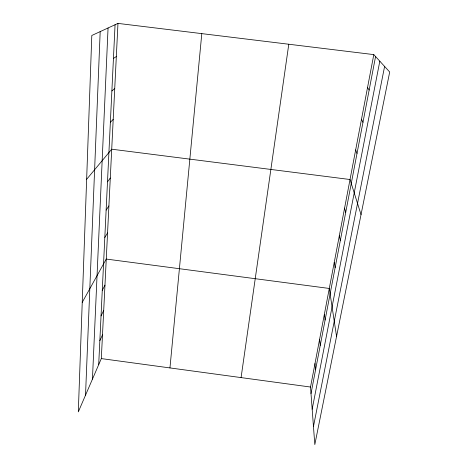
<?xml version="1.0" encoding="UTF-8"?>
<svg xmlns="http://www.w3.org/2000/svg" width="468" height="468" viewBox="0 0 468 468"><rect width="100%" height="100%" fill="white"/><g stroke="black" fill="none" stroke-linecap="round" stroke-linejoin="round"><path stroke-width="0.7" d="M85.527 395.162L100.181 31.613M92.442 379.15L108.061 27.975M98.689 364.671L115.064 24.745M117.971 23.4L91.804 35.48L78.308 411.887L101.316 358.593L117.971 23.4L373.803 54.61L389.692 72.008L314.812 444.6L310.518 387.036L373.803 54.61M169.954 367.924L201.802 33.626M241.078 377.594L288.785 44.238M311.009 393.6L375.57 56.54M312.174 409.225L379.817 61.197M313.461 426.524L384.602 66.433M99.848 340.686L102.492 334.872M101.035 315.935L103.709 310.401M102.27 290.371L104.967 285.141M82.233 302.386L106.259 259.061L329.285 288.458L336.556 336.404M104.814 237.487L107.558 232.918M106.137 210.12L108.904 205.926M107.494 181.836L110.29 178.033M86.65 179.314L111.723 149.198L350.023 179.519L361.033 214.607M110.366 122.294L113.203 119.369M111.875 90.938L114.736 88.499M113.437 58.441L116.327 56.529M101.316 358.593L310.518 387.036M367.538 87.522L369.158 90.014M361.495 119.27L362.975 122.283M355.662 149.918L357.014 153.405M344.577 208.125L345.7 212.472M339.312 235.79L340.33 240.517M334.216 262.554L335.135 267.643M324.365 314.303L325.096 320.042M319.603 339.318L320.247 345.355M314.987 363.554L315.555 369.86"/></g></svg>
